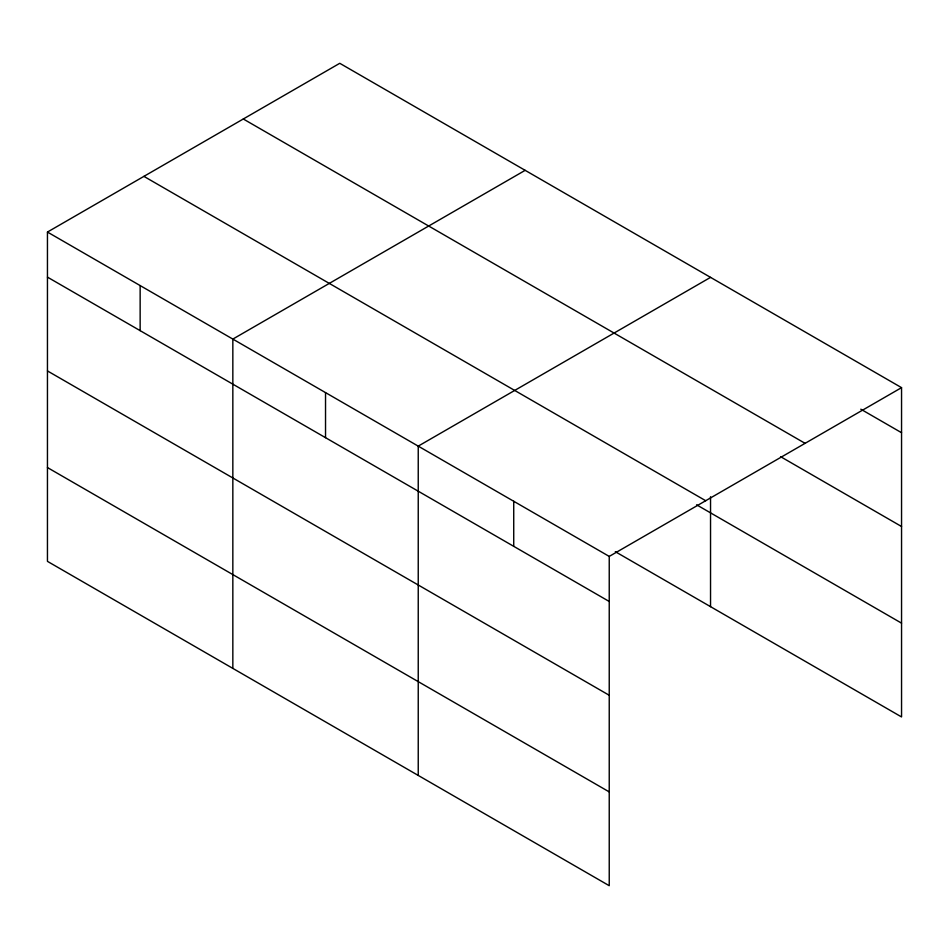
<?xml version="1.0" encoding="UTF-8"?>
<svg xmlns="http://www.w3.org/2000/svg" width="949" height="949" viewBox="0 0 949 949"><rect width="100%" height="100%" fill="white"/><g stroke="black" fill="none" stroke-linecap="round" stroke-linejoin="round"><path stroke-width="1.42" d="M47.45 232.054L609.234 556.411L609.234 885.702L47.45 561.357L47.45 232.054L339.766 63.298L901.55 387.643L901.55 716.946L615.308 551.677M525.153 170.334L232.837 339.09L232.837 668.393M710.54 277.369L418.236 446.125L418.236 775.428M609.234 556.411L901.55 387.643M860.802 409.185L901.55 432.708M243.3 118.993L805.084 443.337M780.576 456.659L901.55 526.505M143.916 176.372L705.7 500.716M696.578 504.797L901.55 623.149M47.45 277.132L609.234 601.476M47.45 370.929L609.234 695.273M47.45 467.56L609.234 791.905M710.54 496.754L710.54 606.66M513.729 501.262L513.729 546.339M325.531 392.613L325.531 437.679M140.144 285.578L140.144 330.643"/></g></svg>
